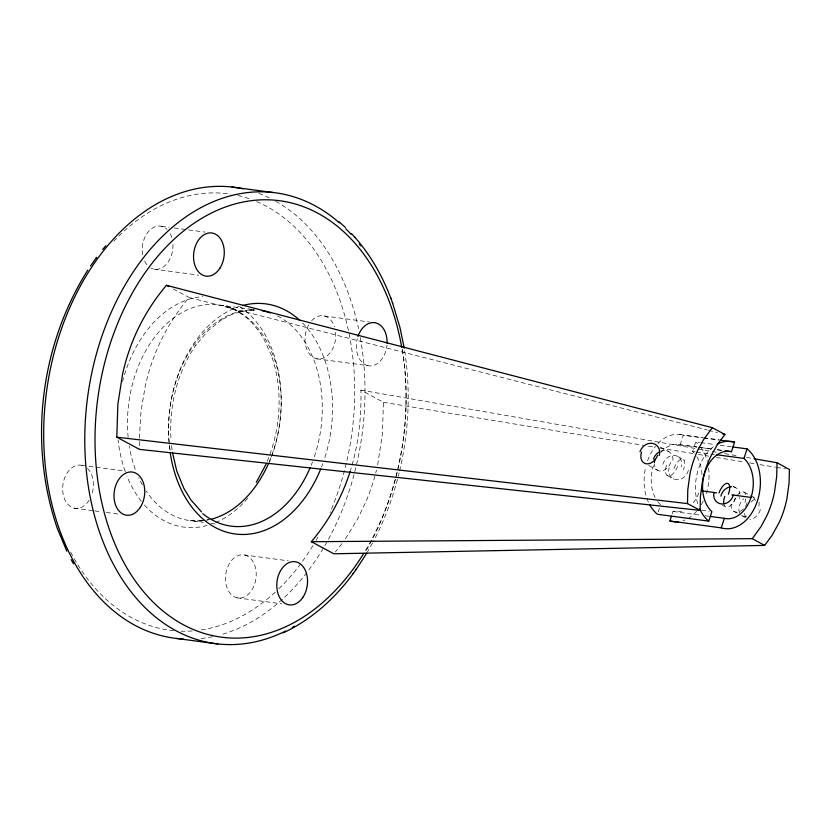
<?xml version="1.0" encoding="UTF-8"?>
<svg xmlns="http://www.w3.org/2000/svg" width="831" height="831" viewBox="0 0 831 831"><rect width="100%" height="100%" fill="white"/><g stroke="black" fill="none" stroke-linecap="round" stroke-linejoin="round"><path stroke-width="0.62" stroke-dasharray="4.16 3.12" d="M139.359 441.5L139.442 449.363M139.369 438.155L141.041 411.148L145.352 385.574A156.249 109.391 -82.4 0 1 157.755 347.607C165.681 329.492 176.297 312.57 189.084 297.488L707.316 429.97M377.669 464.945L382.437 433.834L383.403 402.277L360.883 390.113C361.433 412.893 359.418 435.797 353.954 457.943A155.906 109.152 -82.4 0 1 350.547 470.149M399.628 470.782C408.997 431.092 410.867 389.552 404.375 349.259M398.319 476.121L399.129 472.932M397.488 479.31C391.702 501.083 383.579 522.263 372.974 542.155M658.204 511.886L659.378 508.302M660.79 452.448A32.648 22.853 -82.4 0 1 680.132 444.814L683.248 435.278L702.496 437.854M672.258 513.838L673.037 511.449A32.648 22.853 -82.4 0 0 682.926 510.681M694.114 453.03A32.648 22.853 -82.4 0 0 692.618 451.534L695.734 441.999L699.588 442.508M267.27 461.319C281.003 428.027 283.298 389.583 271.446 355.388L271.664 355.98L263.791 338.757L258.929 331.164L251.242 321.94L245.135 316.466L236.066 310.482L226.884 306.629L225.481 306.244L232.514 308.633L221.119 305.257L254.494 309.734M372.496 543.079L367.416 552.085M345.416 538.8L358.119 518.118L366.71 499.93A155.906 109.152 -82.4 0 0 376.464 470.066M341.925 543.619L335.371 551.981M211.23 518.97L199.918 520.933L202.338 520.819L190.496 520.673L203.325 522.398M253.954 310.015L238.487 311.791L242.299 311.116L231.963 314.388L221.025 320.164L221.784 319.686L208.03 330.738L195.825 345.166L196.199 344.647C176.951 372.33 168.786 406.941 171.072 440.388M250.401 309.973L257.371 310.056M161.37 226.261L169.067 227.289M174.198 227.974L205.008 232.098M153.797 269.109L198.723 275.134M324.235 315.957L369.161 321.971M316.528 358.774L367.873 365.65A21.783 15.249 -82.4 0 0 386.934 345.447M679.322 434.488L702.465 437.584M703.712 437.75L719.147 439.817M703.784 438.02L719.179 440.087M700.865 442.684L714.982 444.575M720.124 445.26L731.675 446.808M680.132 444.814L696.814 447.047M698.092 447.223L712.219 449.114L698.404 447.213M717.35 449.8L722.482 450.485M692.618 451.534L695.183 451.877M696.471 452.054L714.431 454.453M701.613 510.234L709.321 511.262M673.037 511.449L700.585 515.21M705.124 515.75L708.968 516.269M81.822 465.318L125.46 471.156M211.022 523.426L216.164 524.122M74.25 508.167L93.508 510.753M94.786 510.92L101.205 511.782M106.337 512.467L120.464 514.358M244.688 555.015A21.783 15.249 -82.4 0 1 251.814 590.072A21.783 15.249 -82.4 0 1 226.011 584.183A21.783 15.249 -82.4 0 1 244.688 555.015L288.326 560.852M236.991 597.832L281.906 603.857M678.252 444.492L697.136 447.036M717.288 449.758L723.583 450.61M383.403 402.277L643.412 445.333M648.533 446.185L654.932 447.244M660.063 448.086L693.366 453.601M698.487 454.453L708.729 456.146M716.415 457.424L743.309 461.88M749.718 462.94L754.839 463.781M759.96 464.633L775.333 467.178M776.611 467.396L785.575 468.871M360.883 390.113L696.638 448.719M697.915 448.948L718.348 452.511M724.725 453.622L738.769 456.074M746.435 457.414L752.813 458.525M708.573 430.292L717.382 432.546M660.198 447.016L669.1 451.804M677.909 456.551L684.588 460.145M733.077 486.239L735.3 487.433M744.036 492.139L749.572 495.11M750.684 495.712L756.22 498.693M648.689 465.516L657.643 470.336M667.064 475.405L673.733 478.999M722.232 505.092L724.466 506.297M733.825 511.335L737.17 513.132M741.626 515.532L746.072 517.931M173.232 288.959L189.084 297.488M171.56 445.676L172.235 450.901M657.851 443.588A42.713 29.906 -82.4 0 1 683.248 435.278M648.388 502.121A42.713 29.906 -82.4 0 1 645.801 466.7M647.557 460.8A42.713 29.906 -82.4 0 1 655.462 446.32M660.541 504.729A32.648 22.853 -82.4 0 1 657.633 501.519M655.108 497.457A32.648 22.853 -82.4 0 1 653.478 465.692M697.739 503.742A42.713 29.906 -82.4 0 1 715.096 445.509M662.837 464.342A10.803 9.099 -55 0 1 674.824 455.461A10.803 9.099 -55 0 1 681.462 466.835M677.597 466.409A10.803 5.339 -65.8 0 1 668.404 475.945A10.803 5.339 -65.8 0 1 666.659 464.965M673.983 468.455A10.751 4.633 -66.8 0 1 682.407 459.076A10.751 4.633 -66.8 0 1 683.456 469.723M688.338 470.221A10.751 9.432 -52.1 0 1 676.143 479.674A10.751 9.432 -52.1 0 1 669.08 467.718M696.856 456.676A32.648 22.853 -82.4 0 1 701.956 476.464M698.84 492.918A32.648 22.853 -82.4 0 1 692.368 503.815M695.734 441.999A42.713 29.906 -82.4 0 1 697.521 443.577M700.782 447.296A42.713 29.906 -82.4 0 1 707.285 461.247M708.604 468.04A42.713 29.906 -82.4 0 1 705.602 495.463M703.275 501.031A42.713 29.906 -82.4 0 1 700.928 505.321M696.523 511.356A42.713 29.906 -82.4 0 1 682.999 520.757M733.472 486.841A10.803 9.099 -55.1 0 1 739.922 493.988M739.808 497.374A10.803 9.099 -55.1 0 1 739.538 498.527M735.684 497.956A10.803 5.339 -65.9 0 1 729.026 506.723A10.803 5.339 -65.9 0 1 723.822 504.022M311.635 320.787A21.783 15.249 -82.4 0 1 334.457 326.749M335.61 332.244A21.783 15.249 -82.4 0 1 315.655 358.535A21.783 15.249 -82.4 0 1 309.309 323.861M367.863 365.65A21.783 15.249 -82.4 0 1 357.299 338.664M142.641 254.837A21.783 15.249 -82.4 0 1 149.216 230.696A21.783 15.249 -82.4 0 1 167.031 229.377M170.199 233.636A21.783 15.249 -82.4 0 1 172.142 238.726M172.952 244.501A21.783 15.249 -82.4 0 1 150.827 267.977M146.952 264.715A21.783 15.249 -82.4 0 1 144.179 260.082M89.156 500.169A21.783 15.249 -82.4 0 1 69.025 505.445A21.783 15.249 -82.4 0 1 64.454 478.438A21.783 15.249 -82.4 0 1 83.339 465.765M87.484 468.445A21.783 15.249 -82.4 0 1 91.857 494.372M402.422 349.3A227.414 159.22 -82.4 0 1 365.453 551.909M258.877 193.436A227.414 159.22 -82.4 0 1 269.524 197.996M275.747 201.268A227.414 159.22 -82.4 0 1 358.556 328.785M360.301 337.615A227.414 159.22 -82.4 0 1 219.81 634.988M212.435 636.733A227.414 159.22 -82.4 0 1 199.7 638.644M237.853 195.534A220.163 154.14 -82.4 0 1 250.837 199.315M256.623 201.58A220.163 154.14 -82.4 0 1 329.969 512.654M317.847 537.21A220.163 154.14 -82.4 0 1 316.04 540.399M312.923 545.624A220.163 154.14 -82.4 0 1 278.717 588.899M275.217 592.202A220.163 154.14 -82.4 0 1 200.884 629.991M192.241 630.947A220.163 154.14 -82.4 0 1 181.179 631.186M173.845 630.719A220.163 154.14 -82.4 0 1 70.386 551.649M113.722 241.291A220.163 154.14 -82.4 0 1 230.644 194.163M402.173 349.893A220.163 154.14 -82.4 0 1 364.902 551.472M128.151 437.293A108.819 76.182 -82.4 0 1 220.973 305.237A108.819 76.182 -82.4 0 1 269.109 462.15M208.529 519.863A108.819 76.182 -82.4 0 1 206.337 520.279M203.044 520.736A108.819 76.182 -82.4 0 1 146.111 490.976M142.35 484.857A108.819 76.182 -82.4 0 1 138.787 477.877M135.266 469.359A108.819 76.182 -82.4 0 1 129.262 445.987M277.533 315.967A108.819 76.182 -82.4 0 1 313.827 458.265M312.529 461.828A108.819 76.182 -82.4 0 1 311.147 465.339M170.137 450.267A108.819 76.182 -82.4 0 1 254.379 309.953M239.723 306.608A116.07 81.261 -82.4 0 1 269.327 462.296M247.711 498.288A116.07 81.261 -82.4 0 1 215.291 522.689M207.179 525.462A116.07 81.261 -82.4 0 1 144.179 504.729M141.353 501.342A116.07 81.261 -82.4 0 1 126.863 475.924M125.107 471.27A116.07 81.261 -82.4 0 1 118.106 439.963M122.51 381.678A116.07 81.261 -82.4 0 1 202.941 296.657M302.629 323.082A116.07 81.261 -82.4 0 1 324.267 459.418M322.74 463.802A116.07 81.261 -82.4 0 1 321.514 467.032M169.711 449.124A116.07 81.261 -82.4 0 1 239.089 306.587M758.973 502.069A10.99 5.111 -66.3 0 1 758.069 509.486M751.12 502.09A10.99 5.111 -66.3 0 1 756.2 498.964M760.407 509.652A10.99 7.334 -62.3 0 1 749.884 519.344M745.926 517.277A10.99 7.334 -62.3 0 1 744.493 512.54M737.149 495.453A10.959 5.287 -66.1 0 1 745.885 495.806M745.76 498.953A10.959 5.287 -66.1 0 1 744.898 502.381M733.866 501.56A10.959 5.287 -66.1 0 1 735.279 498.351M747.162 502.682A10.959 7.489 -62 0 1 736.391 512.176A10.959 7.489 -62 0 1 731.529 501.529M660.562 451.254A10.99 9.432 -53.7 0 1 670.264 452.75A10.99 9.432 -53.7 0 1 672.518 462.607M670.825 462.4A10.99 7.801 -61 0 1 661.289 471.042A10.99 7.801 -61 0 1 654.381 464.124M753.063 497.042A10.886 7.51 -61.7 0 1 755.41 500.948M746.83 516.103A10.886 7.51 -61.7 0 1 741.449 515.386M739.704 513.226A10.886 7.51 -61.7 0 1 743.61 498.777"/><path stroke-width="1.25" d="M732.952 446.985L747.069 448.875A42.713 29.906 -82.4 0 1 757.436 500.896A42.713 29.906 -82.4 0 1 721.256 527.862L669.911 520.985L671.469 516.217M649.593 504.552A42.713 29.906 -82.4 0 0 657.425 514.264L708.77 521.141L711.887 511.605A32.648 22.853 -82.4 0 1 704.813 472.579A32.648 22.853 -82.4 0 1 731.467 451.69L734.583 442.154L720.467 440.264M721.256 527.862L724.372 518.326A32.648 22.853 -82.4 0 0 751.027 497.447A32.648 22.853 -82.4 0 0 743.953 458.411L747.069 448.875M266.045 464.228L256.343 482.24M366.751 553.186L356.042 569.64M87.712 270.231C40.075 345.738 28.285 443.307 57.11 527.83M90.496 266.013L96.656 257.309L96.271 257.839M283.059 632.89C311.428 619.822 335.184 598.216 353.497 573.161M353.113 573.691L356.416 569.121M350.235 471.156A155.906 109.152 -82.4 0 1 344.179 487.828C336.129 507.357 324.963 525.566 311.334 541.698L333.875 553.789L764.613 545.416L771.989 535.465L779.125 522.595A78.426 53.87 -82 0 0 786.884 498.88L789.045 483.289L789.419 469.515L777.068 462.763L754.091 458.743M311.334 541.698L752.263 538.665L760.936 526.698L766.743 515.937A78.426 53.87 -82 0 0 774.492 492.222L776.673 476.589L777.068 462.763M724.923 434.468L717.454 444.46L710.256 457.372A78.426 54.908 -82.4 0 0 702.496 481.087L700.408 496.647L700.118 510.379L139.442 449.363L116.807 437.179L117.857 404.261L122.718 373.389A156.249 109.391 -82.4 0 1 135.121 335.423C143.046 317.307 153.662 300.396 166.439 285.303L712.302 427.685L724.923 434.468L722.409 433.824M102.691 249.477L105.807 245.716M712.302 427.685L703.525 439.692L697.666 450.485A78.426 54.908 -82.4 0 0 689.907 474.2L687.798 489.802L687.497 503.586L700.118 510.379M116.807 437.179L687.497 503.586M232.005 187.037L273.077 192.532M725.048 450.828L731.467 451.69M717.008 454.796L743.953 458.411M702.102 490.892L716.592 492.835M731.986 494.892L751.027 497.447M710.256 516.435L724.372 518.326M176.691 638.468L217.764 643.963M166.439 285.303L168.703 286.529M752.263 538.665L764.613 545.416M339.09 221.804L345.426 227.497M201.518 511.906L190.839 499.836L183.765 488.181L176.743 470.897L172.578 452.957M351.523 233.646C369.026 252.188 381.948 274.708 390.934 298.485M354.484 236.887L355.086 237.541M71.227 559.72L73.543 563.854M66.844 551.182L57.329 528.423M392.44 302.577L399.981 327.559L404.209 348.085M390.705 297.872L392.658 303.17M717.184 444.253A42.713 29.906 -82.4 0 1 734.583 442.154M708.77 521.141A42.713 29.906 -82.4 0 1 699.723 508.998M733.285 495.079A10.741 9.442 -51.9 0 1 721.183 503.918A10.741 9.442 -51.9 0 1 713.985 492.503M678.605 521.733A42.713 29.906 -82.4 0 1 669.911 520.985M720.913 496.076A10.803 9.099 -55.1 0 1 731.592 486.696M723.687 502.921A10.803 5.339 -65.9 0 1 724.757 496.502M718.971 493.001A10.751 4.602 -66.9 0 1 727.447 483.33A10.751 4.602 -66.9 0 1 728.382 494.216M357.932 336.524A21.783 15.249 -82.4 0 1 375.602 322.833A21.783 15.249 -82.4 0 1 387.09 343.276M285.708 630.989A227.414 159.22 -82.4 0 1 87.515 397.883A227.414 159.22 -82.4 0 1 339.391 222.822M345.779 228.774A227.414 159.22 -82.4 0 1 351.066 234.259M359.283 243.95A227.414 159.22 -82.4 0 1 360.747 245.841M294.527 626.231A227.414 159.22 -82.4 0 1 292.335 627.478M183.184 638.987A227.414 159.22 -82.4 0 1 46.494 391.931A227.414 159.22 -82.4 0 1 243.026 188.814M363.635 553.539A220.163 154.14 -82.4 0 1 124.099 562.982A220.163 154.14 -82.4 0 1 185.822 229.252A220.163 154.14 -82.4 0 1 401.757 347.431M268.61 463.293A108.819 76.182 -82.4 0 1 211.822 519.063M261.952 310.721A108.819 76.182 -82.4 0 1 270.407 312.913M310.181 467.645A108.819 76.182 -82.4 0 1 202.764 513.703M242.579 305.538A116.07 81.261 -82.4 0 1 299.866 320.413M320.662 469.172A116.07 81.261 -82.4 0 1 236.44 534.136A116.07 81.261 -82.4 0 1 170.168 452.521M639.974 451.794A11.032 9.577 -52.9 0 1 652.678 443.422A11.032 9.577 -52.9 0 1 659.253 455.481M657.664 455.191A11.032 8.009 -60.6 0 1 646.051 463.771A11.032 8.009 -60.6 0 1 641.553 452.106M654.413 462.701A10.99 7.801 -61 0 1 655.088 459.491M653.488 459.086A10.99 9.432 -53.7 0 1 659.087 451.991M219.945 268.133A21.783 15.249 -82.4 0 0 212.705 233.137A21.783 15.249 -82.4 0 0 194.111 262.419A21.783 15.249 -82.4 0 0 219.945 268.133M303.149 596.949A21.783 15.249 -82.4 0 0 296.033 561.891A21.783 15.249 -82.4 0 0 277.346 591.059A21.783 15.249 -82.4 0 0 303.149 596.949M140.397 507.19A21.783 15.249 -82.4 0 0 133.157 472.195A21.783 15.249 -82.4 0 0 114.574 501.477A21.783 15.249 -82.4 0 0 140.397 507.19"/></g></svg>
